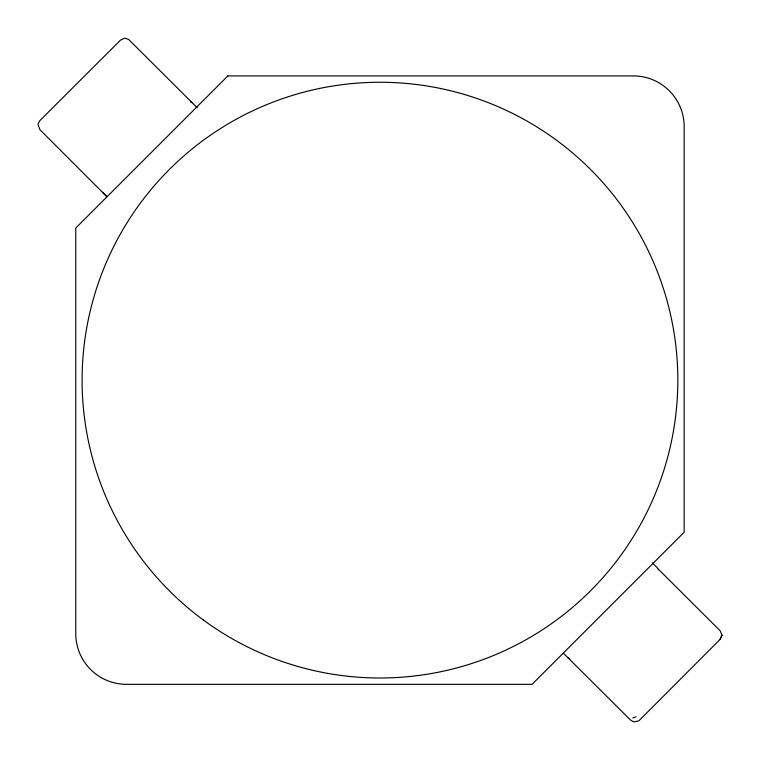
<?xml version="1.0" encoding="UTF-8"?>
<svg xmlns="http://www.w3.org/2000/svg" width="760" height="760" viewBox="0 0 760 760"><rect width="100%" height="100%" fill="white"/><g stroke="black" fill="none" stroke-linecap="round" stroke-linejoin="round"><path stroke-width="1.14" d="M658.369 569.183L720.1 630.724L722 635.17L720.005 639.511L638.78 720.898L633.992 721.886L630.658 720.176L563.616 653.41M720.005 639.511L722 635.17M632.861 717.962L636.006 716.832M190.399 101.793L192.137 102.686L197.134 107.673M567.777 657.571L569.971 658.967M192.137 102.686L128.696 39.501L124.925 38.114L120.574 40.08L39.824 120.65L38 124.146L39.795 129.552L106.998 196.792M652.413 562.951L657.409 567.948L658.293 569.686M102.514 192.309L106.675 196.469M227.857 75.924L75.763 228.028L75.763 633.631A50.701 50.701 0 0 0 126.464 684.332L532.057 684.332L684.161 532.228L684.161 126.625A50.701 50.701 0 0 0 633.46 75.924L227.857 75.924M203.082 619.789A297.863 297.863 0 0 0 675.953 413.478A297.863 297.863 0 0 0 260.851 107.112A297.863 297.863 0 0 0 203.082 619.789"/></g></svg>
